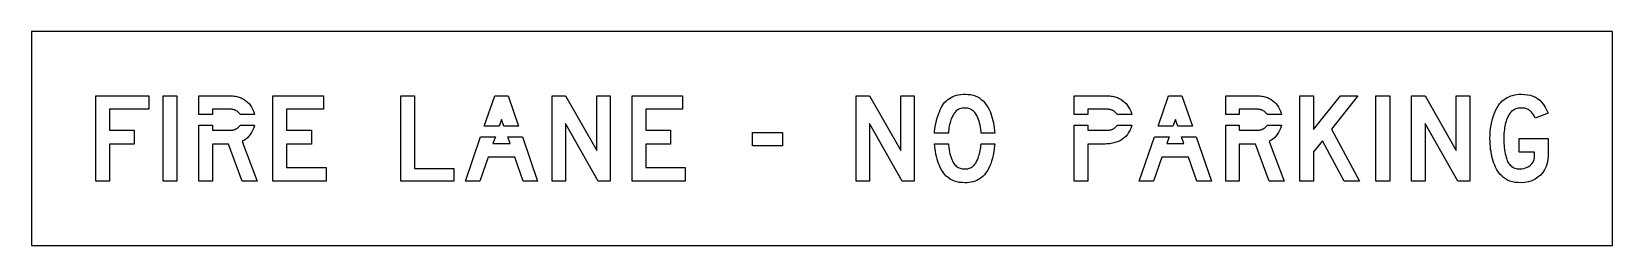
# Model space of a CAD drawing. Extents: x 0 to 74, y 0 to 10.
import ezdxf

# ---------------------------------------------------------------- set-up
doc = ezdxf.new("R2010")
doc.units = 0
doc.layers.add('CUT', color=7, linetype='Continuous')
doc.layers.add('OUTSIDE', color=1, linetype='Continuous')

msp = doc.modelspace()

# ---------------------------------------------------------------- linework, layer by layer
at = {"layer": 'CUT'}
for points in [[(3.6397, 4.7404), (3.6397, 3), (3.0081, 3), (3.0081, 7), (5.4925, 7), (5.4925, 6.3684), (3.6397, 6.3684), (3.6397, 5.386), (4.8045, 5.386), (4.8045, 4.7404)], [(6.1553, 7), (6.8009, 7), (6.8009, 3), (6.1553, 3)], [(9.5833, 6.2984), (9.5593, 6.3116), (9.5369, 6.3228), (9.5145, 6.3328), (9.4917, 6.3412), (9.4681, 6.3484), (9.4429, 6.3544), (9.4153, 6.3592), (9.3849, 6.3628), (9.3505, 6.3652), (9.3117, 6.3672), (9.2677, 6.368), (9.2185, 6.3684), (8.4605, 6.3684), (8.4605, 6.1282), (7.8289, 6.1282), (7.8289, 7), (9.1481, 7), (9.2233, 6.9992), (9.2949, 6.9976), (9.3625, 6.994), (9.4273, 6.9892), (9.4889, 6.9824), (9.5481, 6.9736), (9.6049, 6.9628), (9.6597, 6.95), (9.7125, 6.9348), (9.7641, 6.9172), (9.8145, 6.8968), (9.8641, 6.8736), (9.9497, 6.8264), (10.0305, 6.7696), (10.1065, 6.704), (10.1765, 6.6308), (10.2401, 6.5508), (10.2973, 6.4648), (10.3469, 6.374), (10.3889, 6.2792), (10.4225, 6.1808), (10.4355, 6.1282), (9.7615, 6.1282), (9.7441, 6.1552), (9.7173, 6.1892), (9.6877, 6.2208), (9.6557, 6.2496), (9.6205, 6.2756)], [(11.9305, 5.386), (13.0953, 5.386), (13.0953, 4.7404), (11.9305, 4.7404), (11.9305, 3.6456), (13.7833, 3.6456), (13.7833, 3), (11.2989, 3), (11.2989, 7), (13.6569, 7), (13.6569, 6.3684), (11.9305, 6.3684)], [(19.7729, 3.5896), (19.7729, 3), (17.2885, 3), (17.2885, 7), (17.9201, 7), (17.9201, 3.5896)], [(22.7994, 5.5808), (22.1113, 5.5808), (22.0026, 5.8912), (21.8901, 5.5808), (21.1918, 5.5808), (21.6798, 7), (22.3114, 7)], [(24.9958, 7), (26.4554, 4.4456), (26.4554, 7), (27.087, 7), (27.087, 3), (26.5254, 3), (24.9958, 5.7088), (24.9958, 3), (24.3642, 3), (24.3642, 7)], [(28.7466, 5.386), (29.9114, 5.386), (29.9114, 4.7404), (28.7466, 4.7404), (28.7466, 3.6456), (30.5994, 3.6456), (30.5994, 3), (28.115, 3), (28.115, 7), (30.473, 7), (30.473, 6.3684), (28.7466, 6.3684)], [(38.5922, 7), (39.2238, 7), (40.6834, 4.4456), (40.6834, 7), (41.315, 7), (41.315, 3), (40.7534, 3), (39.2238, 5.7088), (39.2238, 3), (38.5922, 3)], [(44.3542, 5.806), (44.3262, 5.8912), (44.295, 5.9712), (44.261, 6.0464), (44.2238, 6.1156), (44.1914, 6.166), (44.1578, 6.2108), (44.123, 6.2508), (44.0858, 6.2864), (44.047, 6.3172), (44.0062, 6.344), (43.963, 6.3664), (43.917, 6.3852), (43.8686, 6.4), (43.817, 6.4116), (43.7622, 6.4196), (43.7042, 6.4244), (43.6294, 6.4244), (43.559, 6.4176), (43.493, 6.4032), (43.431, 6.3816), (43.373, 6.3524), (43.3186, 6.3156), (43.2674, 6.2716), (43.2198, 6.2196), (43.1754, 6.16), (43.1338, 6.0924), (43.095, 6.0168), (43.0586, 5.9332), (43.035, 5.8712), (43.0134, 5.8044), (42.9934, 5.7332), (42.975, 5.6584), (42.959, 5.5804), (42.9446, 5.5), (42.9326, 5.4176), (42.9226, 5.3336), (42.9149, 5.251), (42.2684, 5.251), (42.2726, 5.3164), (42.2894, 5.4724), (42.3122, 5.624), (42.3414, 5.7708), (42.3762, 5.9124), (42.4166, 6.048), (42.4626, 6.1772), (42.5134, 6.2996), (42.569, 6.4148), (42.6294, 6.522), (42.6938, 6.6212), (42.7554, 6.6948), (42.8206, 6.7616), (42.8894, 6.8216), (42.9626, 6.8748), (43.0402, 6.9212), (43.1218, 6.9616), (43.2086, 6.9952), (43.2998, 7.0224), (43.3966, 7.0436), (43.4982, 7.0584), (43.6054, 7.0672), (43.7186, 7.07), (43.8414, 7.0656), (43.9586, 7.0512), (44.0694, 7.0276), (44.1742, 6.9936), (44.2738, 6.95), (44.3674, 6.8964), (44.4562, 6.8324), (44.5398, 6.7584), (44.6186, 6.6736), (44.6926, 6.578), (44.7618, 6.4716), (44.8274, 6.3544), (44.8678, 6.2636), (44.9054, 6.1668), (44.9398, 6.0648), (44.971, 5.9576), (44.999, 5.8464), (45.0238, 5.7316), (45.0446, 5.6132), (45.0622, 5.4924), (45.0758, 5.3696), (45.0853, 5.251), (44.4524, 5.251), (44.4466, 5.3204), (44.4346, 5.4244), (44.4194, 5.5252), (44.401, 5.6228), (44.379, 5.7164)], [(50.6483, 6.2984), (50.6211, 6.3116), (50.5951, 6.3228), (50.5695, 6.3328), (50.5439, 6.3412), (50.5179, 6.3484), (50.4907, 6.3544), (50.4615, 6.3592), (50.4303, 6.3628), (50.3959, 6.3652), (50.3579, 6.3672), (50.3163, 6.368), (50.2695, 6.3684), (49.4415, 6.3684), (49.4415, 6.1282), (48.8099, 6.1282), (48.8099, 7), (50.1855, 7), (50.2639, 6.9992), (50.3379, 6.9976), (50.4079, 6.994), (50.4743, 6.9892), (50.5375, 6.9824), (50.5975, 6.9736), (50.6551, 6.9628), (50.7103, 6.95), (50.7635, 6.9348), (50.8151, 6.9172), (50.8655, 6.8968), (50.9151, 6.8736), (51.0011, 6.8264), (51.0827, 6.7696), (51.1595, 6.704), (51.2311, 6.6308), (51.2967, 6.5508), (51.3555, 6.4648), (51.4071, 6.374), (51.4507, 6.2792), (51.4855, 6.1808), (51.4991, 6.1282), (50.8147, 6.1282), (50.7979, 6.1552), (50.7727, 6.1892), (50.7451, 6.2208), (50.7147, 6.2496), (50.6827, 6.2756)], [(53.8519, 7), (54.3399, 5.5808), (53.6518, 5.5808), (53.5431, 5.8912), (53.4306, 5.5808), (52.7323, 5.5808), (53.2203, 7)], [(57.6591, 6.2984), (57.6351, 6.3116), (57.6127, 6.3228), (57.5903, 6.3328), (57.5675, 6.3412), (57.5439, 6.3484), (57.5187, 6.3544), (57.4911, 6.3592), (57.4607, 6.3628), (57.4263, 6.3652), (57.3875, 6.3672), (57.3435, 6.368), (57.2943, 6.3684), (56.5363, 6.3684), (56.5363, 6.1282), (55.9047, 6.1282), (55.9047, 7), (57.2239, 7), (57.2991, 6.9992), (57.3707, 6.9976), (57.4383, 6.994), (57.5031, 6.9892), (57.5647, 6.9824), (57.6239, 6.9736), (57.6807, 6.9628), (57.7355, 6.95), (57.7883, 6.9348), (57.8399, 6.9172), (57.8903, 6.8968), (57.9399, 6.8736), (58.0255, 6.8264), (58.1063, 6.7696), (58.1823, 6.704), (58.2523, 6.6308), (58.3159, 6.5508), (58.3731, 6.4648), (58.4227, 6.374), (58.4647, 6.2792), (58.4983, 6.1808), (58.5113, 6.1282), (57.8373, 6.1282), (57.8199, 6.1552), (57.7931, 6.1892), (57.7635, 6.2208), (57.7315, 6.2496), (57.6963, 6.2756)], [(59.3747, 7), (60.0063, 7), (60.0063, 5.414), (61.2695, 7), (62.0835, 7), (60.8483, 5.442), (62.1675, 3), (61.4379, 3), (60.4275, 4.8948), (60.0063, 4.3756), (60.0063, 3), (59.3747, 3)], [(62.9291, 7), (63.5747, 7), (63.5747, 3), (62.9291, 3)], [(64.6027, 7), (65.2343, 7), (66.6939, 4.4456), (66.6939, 7), (67.3255, 7), (67.3255, 3), (66.7639, 3), (65.2343, 5.7088), (65.2343, 3), (64.6027, 3)], [(70.6343, 3.2876), (70.5147, 3.1832), (70.3807, 3.0952), (70.2343, 3.0244), (70.0759, 2.9728), (69.9071, 2.9408), (69.7291, 2.93), (69.5831, 2.9344), (69.4475, 2.9488), (69.3215, 2.9728), (69.2043, 3.0068), (69.0959, 3.0508), (68.9955, 3.1052), (68.9027, 3.1704), (68.8171, 3.246), (68.7383, 3.3324), (68.6651, 3.43), (68.5979, 3.5392), (68.5359, 3.6596), (68.4955, 3.7504), (68.4579, 3.846), (68.4231, 3.9468), (68.3919, 4.052), (68.3639, 4.1612), (68.3395, 4.2736), (68.3183, 4.3892), (68.3011, 4.5068), (68.2871, 4.6268), (68.2775, 4.748), (68.2715, 4.8704), (68.2691, 4.9928), (68.2731, 5.154), (68.2839, 5.3132), (68.3019, 5.4704), (68.3263, 5.624), (68.3571, 5.7732), (68.3939, 5.9176), (68.4359, 6.0556), (68.4835, 6.1864), (68.5359, 6.3096), (68.5927, 6.4236), (68.6535, 6.5276), (68.7183, 6.6212), (68.7803, 6.692), (68.8459, 6.7568), (68.9159, 6.8156), (68.9903, 6.8684), (69.0687, 6.9152), (69.1519, 6.956), (69.2391, 6.9908), (69.3307, 7.0192), (69.4271, 7.0416), (69.5275, 7.0572), (69.6331, 7.0668), (69.7431, 7.07), (69.8923, 7.0648), (70.0315, 7.0484), (70.1611, 7.0208), (70.2819, 6.9812), (70.3943, 6.9296), (70.4991, 6.8648), (70.5963, 6.7872), (70.6871, 6.696), (70.7711, 6.5904), (70.8499, 6.4708), (70.9231, 6.336), (70.9919, 6.186), (70.3887, 5.9472), (70.3463, 6.0304), (70.3039, 6.1044), (70.2599, 6.17), (70.2151, 6.2272), (70.1679, 6.276), (70.1183, 6.3176), (70.0659, 6.3516), (70.0103, 6.3788), (69.9503, 6.3992), (69.8863, 6.4136), (69.8175, 6.422), (69.7431, 6.4244), (69.6647, 6.4216), (69.5907, 6.4124), (69.5211, 6.3972), (69.4559, 6.3752), (69.3947, 6.3464), (69.3379, 6.3104), (69.2843, 6.2672), (69.2347, 6.2168), (69.1883, 6.158), (69.1455, 6.0916), (69.1059, 6.0168), (69.0691, 5.9332), (69.0455, 5.8712), (69.0239, 5.8044), (69.0039, 5.7332), (68.9855, 5.6584), (68.9695, 5.5804), (68.9551, 5.5), (68.9431, 5.4176), (68.9331, 5.3336), (68.9251, 5.2484), (68.9195, 5.1632), (68.9159, 5.0776), (68.9147, 4.9928), (68.9163, 4.888), (68.9207, 4.7832), (68.9279, 4.68), (68.9379, 4.578), (68.9503, 4.4788), (68.9659, 4.3824), (68.9839, 4.2896), (69.0043, 4.2008), (69.0275, 4.1168), (69.0531, 4.038), (69.0811, 3.9648), (69.1115, 3.8984), (69.1443, 3.8448), (69.1791, 3.7964), (69.2167, 3.7532), (69.2563, 3.7148), (69.2987, 3.6812), (69.3431, 3.6528), (69.3899, 3.6288), (69.4387, 3.6092), (69.4903, 3.5944), (69.5443, 3.5836), (69.6003, 3.5776), (69.6587, 3.5756), (69.7579, 3.5808), (69.8519, 3.596), (69.9403, 3.6208), (70.0215, 3.6544), (70.0959, 3.6968), (70.1623, 3.7472), (70.2203, 3.8056), (70.2691, 3.8708), (70.3079, 3.9424), (70.3367, 4.0204), (70.3543, 4.104), (70.3607, 4.1928), (70.3607, 4.3616), (69.6307, 4.3616), (69.6307, 4.9928), (70.9919, 4.9928), (70.9919, 4.1928), (70.9811, 4.0148), (70.9491, 3.846), (70.8975, 3.6876), (70.8267, 3.5412), (70.7387, 3.4076)], [(9.2185, 5.386), (9.2649, 5.3864), (9.3069, 5.3872), (9.3445, 5.3892), (9.3785, 5.3916), (9.4093, 5.3952), (9.4377, 5.4), (9.4641, 5.406), (9.4885, 5.4128), (9.5125, 5.4216), (9.5357, 5.4316), (9.5593, 5.4428), (9.5833, 5.456), (9.6205, 5.4788), (9.6557, 5.5048), (9.6877, 5.5336), (9.7173, 5.5652), (9.7441, 5.5992), (9.7615, 5.6262), (10.437, 5.6262), (10.4225, 5.5652), (10.3885, 5.4656), (10.3461, 5.3692), (10.2957, 5.2772), (10.2373, 5.1904), (10.1721, 5.11), (10.1005, 5.0364), (10.0225, 4.9708), (9.9389, 4.914), (9.8501, 4.8668), (10.5517, 3), (9.8641, 3), (9.2185, 4.7404), (8.4605, 4.7404), (8.4605, 3), (7.8289, 3), (7.8289, 5.6262), (8.4605, 5.6262), (8.4605, 5.386)], [(33.7538, 5.2876), (35.1574, 5.2876), (35.1574, 4.656), (33.7538, 4.656)], [(51.1595, 5.0424), (51.0827, 4.9788), (51.0011, 4.9248), (50.9151, 4.8808), (50.8683, 4.8604), (50.8191, 4.8412), (50.7675, 4.8232), (50.7135, 4.8068), (50.6567, 4.792), (50.5975, 4.7788), (50.5359, 4.7676), (50.4711, 4.758), (50.4039, 4.7504), (50.3339, 4.7448), (50.2611, 4.7416), (50.1855, 4.7404), (49.4415, 4.7404), (49.4415, 3), (48.8099, 3), (48.8099, 5.6262), (49.4415, 5.6262), (49.4415, 5.386), (50.2695, 5.386), (50.3163, 5.3864), (50.3579, 5.3872), (50.3959, 5.3892), (50.4303, 5.3916), (50.4615, 5.3952), (50.4907, 5.4), (50.5179, 5.406), (50.5439, 5.4128), (50.5695, 5.4216), (50.5951, 5.4316), (50.6211, 5.4428), (50.6483, 5.456), (50.6827, 5.476), (50.7147, 5.5), (50.7451, 5.528), (50.7727, 5.5592), (50.7979, 5.5932), (50.8179, 5.6262), (51.5008, 5.6262), (51.4855, 5.5656), (51.4507, 5.466), (51.4071, 5.37), (51.3555, 5.2788), (51.2967, 5.1932), (51.2311, 5.114)], [(56.5363, 5.386), (57.2943, 5.386), (57.3407, 5.3864), (57.3827, 5.3872), (57.4203, 5.3892), (57.4543, 5.3916), (57.4851, 5.3952), (57.5135, 5.4), (57.5399, 5.406), (57.5643, 5.4128), (57.5883, 5.4216), (57.6115, 5.4316), (57.6351, 5.4428), (57.6591, 5.456), (57.6963, 5.4788), (57.7315, 5.5048), (57.7635, 5.5336), (57.7931, 5.5652), (57.8199, 5.5992), (57.8373, 5.6262), (58.5128, 5.6262), (58.4983, 5.5652), (58.4643, 5.4656), (58.4219, 5.3692), (58.3715, 5.2772), (58.3131, 5.1904), (58.2479, 5.11), (58.1763, 5.0364), (58.0983, 4.9708), (58.0147, 4.914), (57.9259, 4.8668), (58.6275, 3), (57.9399, 3), (57.2943, 4.7404), (56.5363, 4.7404), (56.5363, 3), (55.9047, 3), (55.9047, 5.6262), (56.5363, 5.6262)], [(21.5958, 4.7684), (22.3958, 4.7684), (22.2871, 5.0788), (22.9721, 5.0788), (23.687, 3), (23.0134, 3), (22.6202, 4.1228), (21.371, 4.1228), (20.9782, 3), (20.3046, 3), (21.0193, 5.0788), (21.7082, 5.0788)], [(44.8962, 3.8128), (44.845, 3.6904), (44.7886, 3.5764), (44.7262, 3.4724), (44.6586, 3.3788), (44.6006, 3.3052), (44.5382, 3.2384), (44.4718, 3.1784), (44.4014, 3.1252), (44.327, 3.0788), (44.2482, 3.0384), (44.1654, 3.0048), (44.0786, 2.9776), (43.9878, 2.9564), (43.8926, 2.9416), (43.7934, 2.9328), (43.6902, 2.93), (43.5542, 2.9344), (43.4266, 2.9488), (43.3074, 2.9724), (43.1954, 3.0064), (43.091, 3.05), (42.9938, 3.1036), (42.9034, 3.1676), (42.819, 3.2416), (42.741, 3.3264), (42.6686, 3.422), (42.6014, 3.5284), (42.5394, 3.6456), (42.4986, 3.7336), (42.4602, 3.8292), (42.4246, 3.9312), (42.3918, 4.0384), (42.3622, 4.1508), (42.3358, 4.2668), (42.3134, 4.3856), (42.2942, 4.5064), (42.279, 4.6284), (42.268, 4.749), (42.9141, 4.749), (42.9198, 4.6776), (42.9318, 4.5744), (42.9474, 4.4736), (42.9658, 4.3756), (42.9874, 4.2808), (43.0126, 4.1904), (43.0406, 4.1048), (43.0718, 4.0248), (43.1058, 3.9512), (43.143, 3.8844), (43.1754, 3.834), (43.2098, 3.7884), (43.2462, 3.7472), (43.285, 3.7104), (43.3258, 3.6784), (43.3694, 3.6508), (43.4154, 3.6276), (43.4642, 3.6088), (43.5162, 3.594), (43.571, 3.5836), (43.629, 3.5776), (43.6902, 3.5756), (43.7618, 3.5788), (43.8286, 3.5884), (43.8914, 3.6052), (43.9502, 3.6284), (44.0054, 3.6588), (44.057, 3.6964), (44.1054, 3.7412), (44.151, 3.7936), (44.1938, 3.8536), (44.2338, 3.9216), (44.2718, 3.9972), (44.3078, 4.0808), (44.3286, 4.1368), (44.3486, 4.2), (44.3674, 4.2688), (44.3854, 4.342), (44.4018, 4.4196), (44.4166, 4.5), (44.4298, 4.5824), (44.441, 4.666), (44.4502, 4.749), (45.0854, 4.749), (45.081, 4.6784), (45.0654, 4.5236), (45.0434, 4.3716), (45.0154, 4.224), (44.9814, 4.0808), (44.9418, 3.9436)], [(53.9363, 4.7684), (53.8276, 5.0788), (54.5126, 5.0788), (55.2275, 3), (54.5539, 3), (54.1607, 4.1228), (52.9115, 4.1228), (52.5187, 3), (51.8451, 3), (52.5598, 5.0788), (53.2487, 5.0788), (53.1363, 4.7684)]]:
    msp.add_lwpolyline(points, close=True, dxfattribs=at)
at = {"layer": 'OUTSIDE'}
msp.add_lwpolyline([(0, 0), (74, 0), (74, 10), (0, 10)], close=True, dxfattribs=at)

doc.saveas('drawing.dxf')
